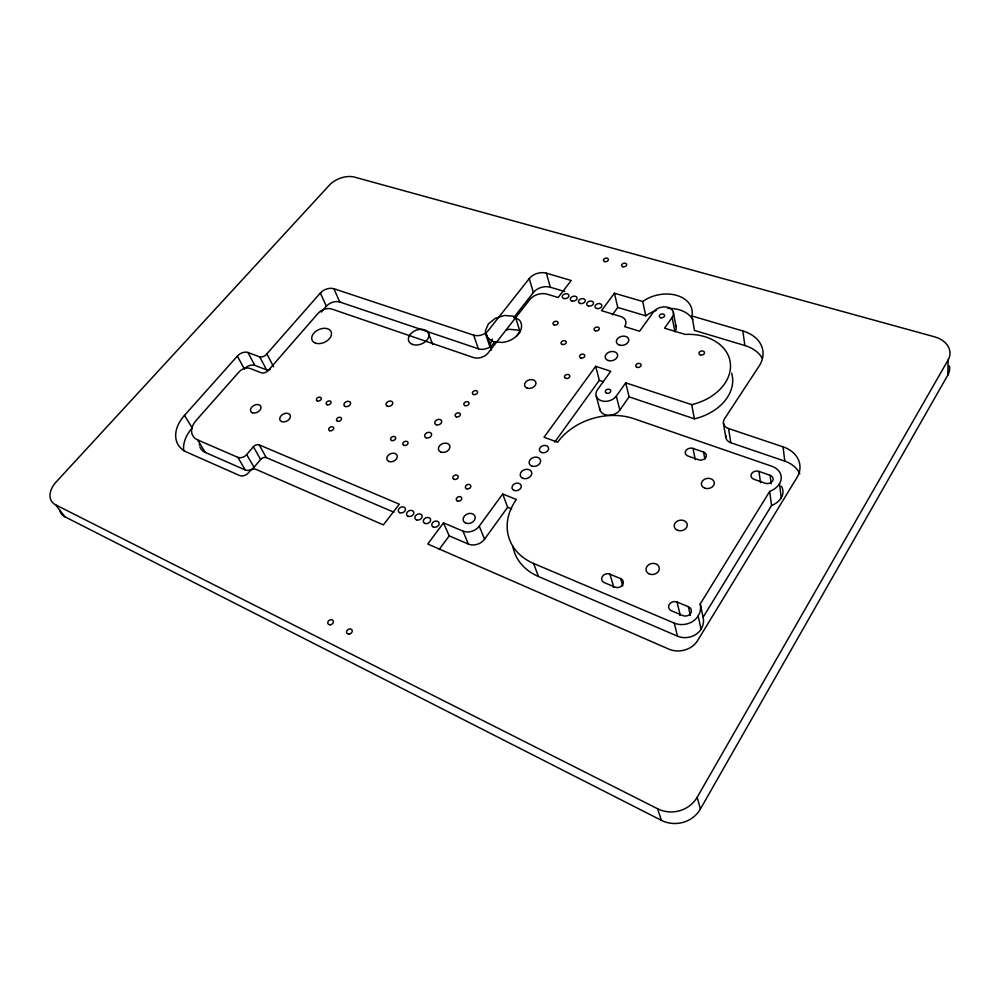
<?xml version="1.0" encoding="UTF-8"?>
<svg xmlns="http://www.w3.org/2000/svg" width="1000" height="1000" viewBox="0 0 1000 1000"><rect width="100%" height="100%" fill="white"/><g stroke="black" fill="none" stroke-linecap="round" stroke-linejoin="round"><path stroke-width="1.5" d="M947.775 375.163L948.1 360.025A25.375 18 -1.8 0 0 934.25 336.737L354.55 177.125A18.875 11.538 -21.6 0 0 329.387 185.175L56.175 481.962A22.312 14.612 -33.6 0 0 55.675 504.862L64.987 516.825L661.375 820.337A28.487 26.575 -8.8 0 0 700.387 809.038L947.775 375.163A25.062 17.938 -1.4 0 0 949.425 365.875M491.475 350.025L489.988 344.7L492.35 339.113M55.675 504.862L657.588 808.75A28.887 26.8 -9.6 0 0 697.175 797.275L948.1 360.025M512.712 545.938A58.338 46.75 -17.4 0 0 538.413 576.487L677.487 636.15A17.35 14.75 -9.4 0 0 701.062 629.15A20.387 17.337 -9.7 0 0 703.112 617.225L771.575 505.487A19.387 15.237 -6 0 0 781.237 497.85A16.725 13.15 -5.8 0 0 782.438 488.537M701.062 629.15L698.138 616A20.663 17.438 -10 0 0 700.212 603.987L769.675 491.438A19.625 15.312 -6.3 0 0 779.475 483.738A16.938 13.213 -6.2 0 0 771.9 466.287L634.2 418.787A57.763 44.55 -14.7 0 0 557.663 442.238L544.025 437.238L595.688 366.325L610.75 371.275L597.463 389.712A11.113 8.225 -14.5 0 0 601.287 400.737A11.113 8.225 -14.5 0 0 616.325 396.087L625.737 382.825L691.7 404.65L694.388 418.837L629.113 396.875L625.737 382.825M599.625 407.95A10.987 8.2 -14.3 0 0 607.55 415.213A10.987 8.2 -14.3 0 0 619.825 410.062L629.113 396.875M762.188 358.15A36.675 26.85 -9.2 0 0 744.862 345.525L694.488 330.425L691.938 315.988A30.362 21.45 -12.2 0 0 676.787 295.413A30.362 21.45 -12.2 0 0 642.738 301.5L614.45 293.225L601.462 310.663L620.45 316.425A10.95 7.75 -14 0 1 624.612 326.625L639.587 331.238L653.512 311.9A10.8 7.625 -12.2 0 1 668.025 307.413A10.8 7.625 -12.2 0 1 672.163 317.45L664.55 328.175L685.125 334.4A48.45 35.475 -11.2 0 1 730.4 363.6A48.45 35.475 -11.2 0 1 691.7 404.65M443.512 522.875L449.188 535.862L468.413 544.087A11.925 9.387 -22.7 0 0 484.562 539.188L507.638 507.262L502.688 493.988L479.263 526.125A12.062 9.425 -22.7 0 1 462.925 531.087L443.512 522.875L427.775 544.025L668.787 649.1A21.188 18.125 -9.9 0 0 697.65 640.537L796.963 477.512A30.075 23.312 -6 0 0 783.075 446.85L728.525 428.537A9.65 7.287 -8.5 0 1 724.45 418.913L759.075 366.15A37.1 26.913 -9.4 0 0 742.837 330.962L691.938 315.988M554.75 442.038L599.338 380.325L595.688 366.325M439.15 549.45L449.188 535.862M612.263 314.887L617.75 307.45L614.45 293.225M516.237 336.4L519.975 331.562L515.65 317.712M494.725 341.925L492.837 344.35A10.637 7.475 -19.1 0 1 490.525 346.562L489.975 346.95A10.637 7.475 -19.1 0 1 478.425 348.825L339.775 302.013A10.05 6.637 -23.5 0 0 326.375 306.238L321.3 312.062M513.587 317.787L533.362 292.512A12.6 8.675 -16.6 0 1 550.3 287.213L564.775 291.55M529.263 278.55L488.212 330.613A10.75 7.475 -19.1 0 1 485.863 332.837L485.312 333.225A10.75 7.475 -19.1 0 1 473.65 335.15L333.9 288.738A10.15 6.637 -23.4 0 0 320.363 293L266.875 353.85A5.487 3.638 -26.2 0 1 259.75 356.912L247.913 352.438A8 5.275 -26.8 0 0 237.362 356.075L184.5 415.387A36.538 24.737 -29.2 0 0 186.8 452.163L239.575 475.538A6.75 4.75 -29.5 0 0 248.525 472.775L249.9 471.138A4.513 3.188 -29.3 0 1 255.863 469.3L383.363 524.9L399.3 504.175L259.237 444.913A4.45 3.1 -28.6 0 0 253.363 446.737L246.675 454.613A6.675 4.638 -29.1 0 1 237.838 457.35L197.575 439.875A19.425 13.15 -29.2 0 1 196.213 420.35L238.988 371.987A8.1 5.4 -27.1 0 1 249.65 368.3L261.625 372.925A5.55 3.713 -26.5 0 0 268.825 369.825L318.075 313.35A10.288 6.812 -23.8 0 1 331.8 309.037L473.387 357.512A10.9 7.688 -19.4 0 0 488.162 352.912L529.788 299.6A12.912 8.938 -16.8 0 1 547.137 294.175L558.138 297.512L571.225 280.5L546.375 273.188A12.737 8.688 -16.7 0 0 529.263 278.55L533.362 292.512M199.875 446.863A19.212 13.137 -29.3 0 0 205.312 452.438L245.287 469.988A6.6 4.638 -29.2 0 0 254.037 467.287L260.625 459.45A4.4 3.1 -28.7 0 1 266.225 457.575L393.888 512.2M506.05 330.163L508.875 329.288L517.65 330.025L519.975 331.562M617.75 307.45L645.775 315.812A30.025 21.412 -12 0 1 656.125 310.55M599.338 380.325L603.4 381.688M725.837 435.45A9.537 7.262 -8.2 0 0 730.825 442.738L784.775 461.138A29.7 23.212 -5.7 0 1 799.825 473.787M693.05 448.425L703.562 452.088A5.337 4.125 -9.8 0 1 705.738 457.562A5.337 4.125 -9.8 0 1 698.538 459.75L688.012 456.037A5.312 4.088 -10.3 0 1 685.9 450.6A5.312 4.088 -10.3 0 1 693.05 448.425L695.238 459.637M758.962 471.413L770.05 475.288A5.537 4.312 -6 0 1 772.537 480.988A5.537 4.312 -6 0 1 765.125 483.225L754.013 479.312A5.5 4.288 -6.6 0 1 751.6 473.65A5.5 4.288 -6.6 0 1 758.962 471.413L760.562 482.7M244.662 368.6A7.925 5.275 -26.9 0 1 254.788 365.35L266.55 369.862A5.425 3.638 -26.3 0 0 270.425 369.35M502.688 493.988L516.388 499.462A59.05 46.938 -17.5 0 0 533.612 563.462L538.413 576.487M507.638 507.262L511.7 508.913M609.9 574.163L620.6 578.612A5.575 4.625 -14.8 0 1 622.587 584.85A5.575 4.625 -14.8 0 1 615.025 587.112L604.3 582.625A5.55 4.588 -15.5 0 1 602.388 576.425A5.55 4.588 -15.5 0 1 609.9 574.163L613.837 587.337A5.475 4.562 -15.3 0 0 613.2 587.125M677.062 602.038L688.4 606.737A5.763 4.875 -9.5 0 1 690.7 613.275A5.763 4.875 -9.5 0 1 682.9 615.588L671.55 610.837A5.737 4.838 -10.5 0 1 669.325 604.362A5.737 4.838 -10.5 0 1 677.062 602.038L680.25 615.225A5.663 4.8 -10.2 0 0 679.575 614.987M533.612 563.462L674.237 623.1A17.575 14.837 -9.8 0 0 698.138 616M197.575 439.875L205.312 452.438M184.5 415.387L192.225 427.975A36.15 24.712 -29.3 0 0 183.775 450.838M237.838 457.35L245.287 469.988M246.675 454.613L254.037 467.287M253.363 446.737L260.625 459.45M259.237 444.913L266.225 457.575M237.362 356.075L244.35 368.963M247.913 352.438L254.788 365.35M259.75 356.912L266.55 369.862M266.875 353.85L273.587 366.825M320.363 293L326.375 306.238M333.9 288.738L339.775 302.013M462.925 531.087L468.413 544.087M479.263 526.125L484.562 539.188M428.013 332.212L432.688 344.387M473.65 335.15L478.425 348.825M487.65 337.825L489.988 344.7M485.863 332.837L487.137 337.463L493.35 341.688L502.3 342.475A18.613 13.025 -18.3 0 0 518.612 333.85A18.613 13.025 -18.3 0 0 519.575 320.288L513.3 316.175L504.438 315.462L495.325 318.312L488.338 323.975L485.325 330.962L490.525 346.562M485.312 333.225L489.975 346.95M657.588 808.75L661.375 820.337M620.6 578.612L622.725 585.925M546.375 273.188L550.3 287.213M697.175 797.275L700.387 809.038M596.25 396.15L599.95 410.075M674.237 623.1L677.487 636.15M616.325 396.087L619.825 410.062M688.4 606.737L690.425 615.525M700.212 603.987L703.112 617.225M642.738 301.5L645.775 315.812M672.163 317.45L674.925 331.812A10.688 7.612 -12 0 0 675.35 324.963M673.375 312.425L676.112 326.812M703.562 452.088L704.875 459.113M723.425 423.137L725.775 437.35M728.525 428.537L730.825 442.738M742.837 330.962L744.862 345.525M769.675 491.438L771.575 505.487M770.05 475.288L771.175 483.762M779.475 483.738L781.237 497.85M783.075 446.85L784.775 461.138M64.987 516.825A22.075 14.6 -33.8 0 1 59.625 510.188M731.675 373.188A47.9 35.387 -11 0 1 694.388 418.837M781.287 486.163A16.725 13.15 -5.8 0 1 782.125 487.725M667.913 308.425A30.025 21.412 -12 0 1 692.862 319.713M199.438 445.163A19.212 13.137 -29.3 0 1 199.338 444.275M473.537 394.5A2.675 1.938 -20.1 0 0 477.587 392.337A2.675 1.938 -20.1 0 0 473.862 391A2.675 1.938 -20.1 0 0 473.537 394.5M608.237 360.55A6.362 4.6 -14.2 0 0 617.675 355.45A6.362 4.6 -14.2 0 0 608.312 352.463A6.362 4.6 -14.2 0 0 608.237 360.55M562.275 344.438A2.662 1.887 -16.1 0 0 566.25 342.312A2.662 1.887 -16.1 0 0 562.413 341.075A2.662 1.887 -16.1 0 0 562.275 344.438M522.85 478.35A5.95 4.575 -19 0 0 531.8 473.45A5.95 4.575 -19 0 0 523.312 470.2A5.95 4.575 -19 0 0 522.85 478.35M541.575 452.512A4.7 3.575 -17.8 0 0 548.638 448.65A4.7 3.575 -17.8 0 0 541.875 446.15A4.7 3.575 -17.8 0 0 541.575 452.512M531.763 466.062A5.925 4.525 -18.4 0 0 540.662 461.2A5.925 4.525 -18.4 0 0 532.188 458.013A5.925 4.525 -18.4 0 0 531.763 466.062M596.638 308.475A3.5 2.45 -14.6 0 0 601.85 305.688A3.5 2.45 -14.6 0 0 596.725 304.15A3.5 2.45 -14.6 0 0 596.638 308.475M704.788 488.2A6.525 5.125 -9.2 0 0 714.325 482.875A6.525 5.125 -9.2 0 0 704.375 479.312A6.525 5.125 -9.2 0 0 704.788 488.2M619.45 345.1A6.325 4.525 -13.7 0 0 628.812 340.037A6.325 4.525 -13.7 0 0 619.462 337.137A6.325 4.525 -13.7 0 0 619.45 345.1M571.9 300.975A3.462 2.4 -15.5 0 0 577.075 298.225A3.462 2.4 -15.5 0 0 572.05 296.712A3.462 2.4 -15.5 0 0 571.9 300.975M588.337 305.95A3.487 2.438 -14.9 0 0 593.538 303.188A3.487 2.438 -14.9 0 0 588.438 301.65A3.487 2.438 -14.9 0 0 588.337 305.95M580.087 303.45A3.475 2.413 -15.2 0 0 585.275 300.7A3.475 2.413 -15.2 0 0 580.212 299.175A3.475 2.413 -15.2 0 0 580.087 303.45M408.05 516.25A3.8 2.9 -25.2 0 0 413.825 513.112A3.8 2.9 -25.2 0 0 408.688 510.938A3.8 2.9 -25.2 0 0 408.05 516.25M424.837 523.413A3.825 2.95 -24.6 0 0 430.637 520.25A3.825 2.95 -24.6 0 0 425.425 518.038A3.825 2.95 -24.6 0 0 424.837 523.413M416.4 519.812A3.812 2.925 -24.9 0 0 422.188 516.663A3.812 2.925 -24.9 0 0 417.025 514.475A3.812 2.925 -24.9 0 0 416.4 519.812M399.75 512.7A3.787 2.875 -25.4 0 0 405.5 509.575A3.787 2.875 -25.4 0 0 400.412 507.425A3.787 2.875 -25.4 0 0 399.75 512.7M433.312 527.038A3.837 2.975 -24.3 0 0 439.137 523.85A3.837 2.975 -24.3 0 0 433.888 521.638A3.837 2.975 -24.3 0 0 433.312 527.038M563.763 298.5A3.45 2.387 -15.8 0 0 568.925 295.763A3.45 2.387 -15.8 0 0 563.938 294.275A3.45 2.387 -15.8 0 0 563.763 298.5M514.087 490.425A4.775 3.7 -19.6 0 0 521.287 486.488A4.775 3.7 -19.6 0 0 514.5 483.837A4.775 3.7 -19.6 0 0 514.087 490.425M677.588 530.363A6.625 5.325 -10.5 0 0 687.312 524.9A6.625 5.325 -10.5 0 0 677.3 521.1A6.625 5.325 -10.5 0 0 677.588 530.363M465.763 523.138A6.262 4.875 -22.6 0 0 475.225 517.938A6.262 4.875 -22.6 0 0 466.525 514.338A6.262 4.875 -22.6 0 0 465.763 523.138M440.863 452.1A5.975 4.438 -22.2 0 0 449.913 447.2A5.975 4.438 -22.2 0 0 441.7 444.038A5.975 4.438 -22.2 0 0 440.863 452.1M595.337 330.788A2.662 1.887 -14.7 0 0 599.3 328.675A2.662 1.887 -14.7 0 0 595.4 327.463A2.662 1.887 -14.7 0 0 595.337 330.788M527.175 388.113A5.863 4.263 -17.7 0 0 535.988 383.363A5.863 4.263 -17.7 0 0 527.612 380.5A5.863 4.263 -17.7 0 0 527.175 388.113M252.35 412.762A5.625 3.837 -27.6 0 0 260.963 408.225A5.625 3.837 -27.6 0 0 253.95 405.412A5.625 3.837 -27.6 0 0 252.35 412.762M554.212 324.963A2.625 1.837 -16.3 0 0 558.138 322.875A2.625 1.837 -16.3 0 0 554.362 321.688A2.625 1.837 -16.3 0 0 554.212 324.963M649.4 574.038A6.713 5.537 -12.2 0 0 659.325 568.438A6.713 5.537 -12.2 0 0 649.25 564.388A6.713 5.537 -12.2 0 0 649.4 574.038M457.45 500.988A2.85 2.188 -22.6 0 0 461.763 498.638A2.85 2.188 -22.6 0 0 457.825 497.038A2.85 2.188 -22.6 0 0 457.45 500.988M466.562 488.75A2.825 2.163 -21.9 0 0 470.85 486.425A2.825 2.163 -21.9 0 0 466.925 484.85A2.825 2.163 -21.9 0 0 466.562 488.75M580.788 357.975A2.688 1.938 -15.4 0 0 584.8 355.812A2.688 1.938 -15.4 0 0 580.887 354.538A2.688 1.938 -15.4 0 0 580.788 357.975M464.95 405.625A2.688 1.963 -20.6 0 0 469.025 403.438A2.688 1.963 -20.6 0 0 465.288 402.075A2.688 1.963 -20.6 0 0 464.95 405.625M456.275 416.85A2.7 1.975 -21.1 0 0 460.363 414.65A2.7 1.975 -21.1 0 0 456.625 413.263A2.7 1.975 -21.1 0 0 456.275 416.85M391.6 440.487A2.7 1.975 -24 0 0 395.725 438.275A2.7 1.975 -24 0 0 392.1 436.863A2.7 1.975 -24 0 0 391.6 440.487M403.913 445.35A2.725 2 -23.7 0 0 408.05 443.125A2.725 2 -23.7 0 0 404.375 441.688A2.725 2 -23.7 0 0 403.913 445.35M317.337 400.938A2.6 1.812 -25.6 0 0 321.312 398.837A2.6 1.812 -25.6 0 0 317.962 397.537A2.6 1.812 -25.6 0 0 317.337 400.938M327.088 404.738A2.612 1.825 -25.4 0 0 331.087 402.625A2.612 1.825 -25.4 0 0 327.7 401.312A2.612 1.825 -25.4 0 0 327.088 404.738M329.65 430.7A2.662 1.887 -25.9 0 0 333.713 428.537A2.662 1.887 -25.9 0 0 330.262 427.163A2.662 1.887 -25.9 0 0 329.65 430.7M337.463 421.213A2.65 1.875 -25.4 0 0 341.5 419.062A2.65 1.875 -25.4 0 0 338.05 417.7A2.65 1.875 -25.4 0 0 337.463 421.213M622.837 266.712A2.575 1.762 -13.7 0 0 626.663 264.688A2.575 1.762 -13.7 0 0 622.85 263.625A2.575 1.762 -13.7 0 0 622.837 266.712M604.625 261.575A2.562 1.737 -14.3 0 0 608.425 259.575A2.562 1.737 -14.3 0 0 604.675 258.525A2.562 1.737 -14.3 0 0 604.625 261.575M330.188 624.775A3 2.35 -32.2 0 0 333.212 620.775A3 2.35 -32.2 0 0 328.35 621.125A3 2.35 -32.2 0 0 330.188 624.775M349.012 634.1A3.025 2.4 -31.9 0 0 352.038 630.062A3.025 2.4 -31.9 0 0 347.113 630.4A3.025 2.4 -31.9 0 0 349.012 634.1M281.675 421.613A5.688 3.95 -27 0 0 290.375 417.013A5.688 3.95 -27 0 0 283.175 414.125A5.688 3.95 -27 0 0 281.675 421.613M388.9 461.488A5.487 4.05 -24.5 0 0 397.262 456.987A5.487 4.05 -24.5 0 0 389.9 454.05A5.487 4.05 -24.5 0 0 388.9 461.488M453.988 479.3A2.8 2.125 -22.3 0 0 458.237 477A2.8 2.125 -22.3 0 0 454.363 475.45A2.8 2.125 -22.3 0 0 453.988 479.3M565.725 378.387A2.712 1.975 -16.1 0 0 569.788 376.2A2.712 1.975 -16.1 0 0 565.862 374.875A2.712 1.975 -16.1 0 0 565.725 378.387M436.238 424.75A3.613 2.637 -22 0 0 441.712 421.812A3.613 2.637 -22 0 0 436.763 419.95A3.613 2.637 -22 0 0 436.238 424.75M387.35 406.213A3.538 2.525 -23.4 0 0 392.738 403.35A3.538 2.525 -23.4 0 0 388.013 401.575A3.538 2.525 -23.4 0 0 387.35 406.213M426.1 437.762A3.638 2.662 -22.6 0 0 431.613 434.8A3.638 2.662 -22.6 0 0 426.662 432.9A3.638 2.662 -22.6 0 0 426.1 437.762M345.225 406.463A3.5 2.462 -24.8 0 0 350.575 403.625A3.5 2.462 -24.8 0 0 345.988 401.863A3.5 2.462 -24.8 0 0 345.225 406.463M637.062 367.35A2.75 2.013 -13.1 0 0 641.125 365.15A2.75 2.013 -13.1 0 0 637.038 363.837A2.75 2.013 -13.1 0 0 637.062 367.35M606.638 393.212A2.775 2.05 -14.4 0 0 610.763 390.988A2.775 2.05 -14.4 0 0 606.688 389.613A2.775 2.05 -14.4 0 0 606.638 393.212M700.425 354.913A2.788 2.025 -10.4 0 0 704.5 352.7A2.788 2.025 -10.4 0 0 700.263 351.4A2.788 2.025 -10.4 0 0 700.425 354.913M660.638 317.7A2.7 1.9 -12.2 0 0 664.6 315.575A2.7 1.9 -12.2 0 0 660.575 314.375A2.7 1.9 -12.2 0 0 660.638 317.7M315.487 343.137A10.425 6.975 -24.3 0 0 331.425 334.775A10.425 6.975 -24.3 0 0 317.913 330.012A10.425 6.975 -24.3 0 0 315.487 343.137M412.713 344.513A10.65 7.35 -21.3 0 0 428.9 335.938A10.65 7.35 -21.3 0 0 414.387 331.05A10.65 7.35 -21.3 0 0 412.713 344.513"/></g></svg>
